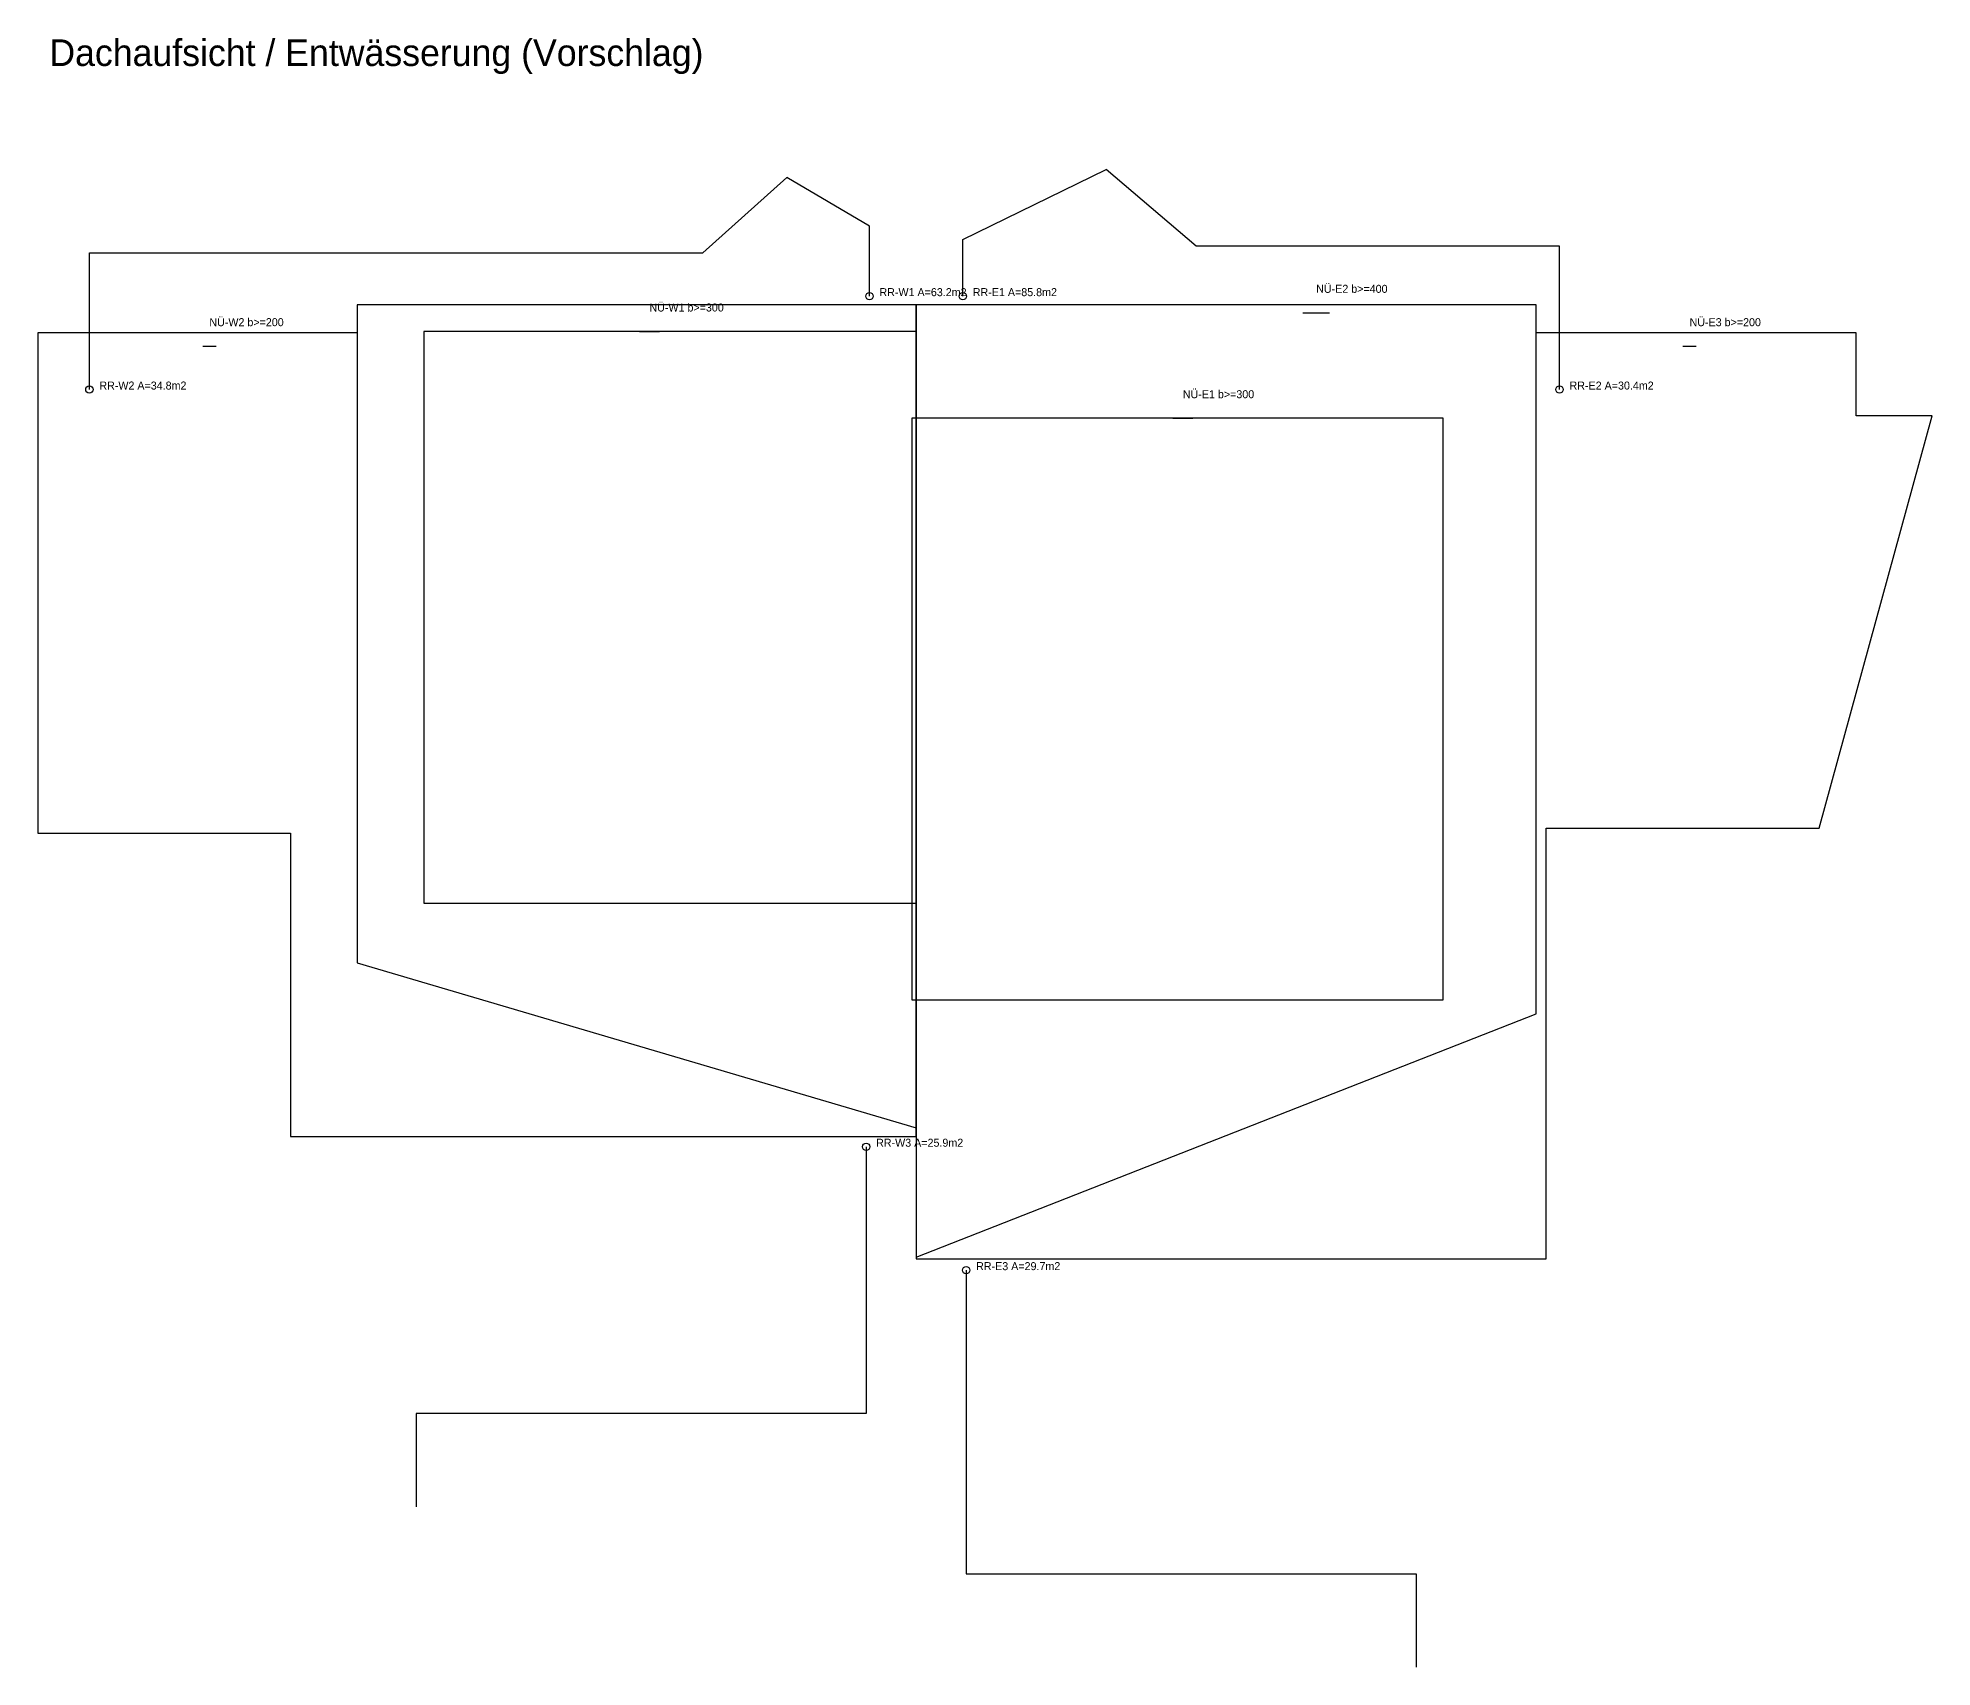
# Model space of a CAD drawing. Header units: metres. Extents: x -13 to 95, y -44 to 4.
# Drawn here: x 66.83 to 95.24, y -20 to 4.42 of the extents above; entities that cross this region are included whole.
import ezdxf

# ---------------------------------------------------------------- set-up
doc = ezdxf.new("R2010")
doc.units = ezdxf.units.M
for name, color, linetype in [('DECKENRAND', 1, 'Continuous'), ('GRUNDLEITUNG_RW', 150, 'Continuous'), ('NOTUEBERLAUF', 1, 'Continuous'), ('RW_VORSCHLAG', 150, 'Continuous'), ('TEXT', 7, 'Continuous')]:
    doc.layers.add(name, color=color, linetype=linetype)

msp = doc.modelspace()

# ---------------------------------------------------------------- linework, layer by layer
at = {"layer": 'DECKENRAND'}
for points in [[(66.828, 0), (66.828, 0), (66.828, -7.5), (66.828, -7.5), (66.828, -7.5), (70.618, -7.5), (70.618, -7.5), (70.618, -7.5), (70.618, -7.5), (70.618, -7.5), (70.618, -7.5), (70.618, -7.5), (70.618, -7.5), (70.618, -7.5), (70.618, -7.5), (70.618, -7.5), (70.618, -7.5), (70.618, -7.5), (70.618, -7.5), (70.618, -7.5), (70.618, -7.5), (70.618, -7.5), (70.618, -12.046), (70.618, -12.046), (70.618, -12.046), (80, -12.046), (80, -12.046), (80, -12.046), (80, -12.046), (80, -12.046), (80, -12.046), (80, -12.046), (80, 0.419), (80, 0.419), (80, 0.419), (71.618, 0.419), (71.618, 0.419), (71.618, 0.419), (71.618, 0.419), (71.618, 0.419), (71.618, 0.419), (71.618, 0.419), (71.618, 0), (71.618, 0), (71.618, 0), (71.618, 0), (71.618, 0), (71.618, 0), (71.618, 0), (71.618, 0), (71.618, 0), (71.618, 0), (71.618, 0), (71.618, 0), (71.618, 0), (71.618, 0), (71.618, 0), (71.618, 0), (71.618, 0), (66.828, 0), (66.828, 0), (66.828, 0)], [(71.618, 0.419), (71.618, 0.419), (71.618, 0.419), (71.618, -9.441), (71.618, -9.441), (71.618, -9.441), (80, -11.916), (80, -11.916), (80, -11.916), (80, -11.916), (80, 0.419), (80, 0.419), (80, 0.419), (71.618, 0.419), (71.618, 0.419)], [(80, -13.882), (80, -13.882), (89.448, -13.882), (89.448, -13.882), (89.448, -13.882), (89.448, -13.882), (89.448, -7.424), (89.448, -7.424), (89.448, -7.424), (89.448, -7.424), (89.448, -7.424), (89.448, -7.424), (89.448, -7.424), (89.448, -7.424), (89.448, -7.424), (89.448, -7.424), (89.448, -7.424), (89.448, -7.424), (89.448, -7.424), (89.448, -7.424), (89.448, -7.424), (89.448, -7.424), (89.448, -7.424), (93.542, -7.424), (93.542, -7.424), (93.542, -7.424), (93.542, -7.424), (95.238, -1.242), (95.238, -1.242), (95.238, -1.242), (95.238, -1.242), (94.1, -1.242), (94.1, -1.242), (94.1, -1.242), (94.1, -1.242), (94.1, -1.242), (94.1, -1.242), (94.1, -1.242), (94.1, -1.242), (94.1, -1.242), (94.1, -1.242), (94.1, -1.242), (94.1, -1.241), (94.1, -1.241), (94.1, -1.241), (94.1, -1.241), (94.1, -1.241), (94.1, -1.241), (94.1, 0), (94.1, 0), (94.1, 0), (94.1, 0), (89.298, 0), (89.298, 0), (89.298, 0), (89.298, 0), (89.298, 0), (89.298, 0), (89.298, 0), (89.298, 0), (89.298, 0), (89.298, 0), (89.298, 0), (89.298, 0), (89.298, 0), (89.298, 0), (89.298, 0), (89.298, 0), (89.298, 0), (89.298, 0.419), (89.298, 0.419), (89.298, 0.419), (89.298, 0.419), (80, 0.419), (80, 0.419), (80, 0.419), (80, 0.419), (80, 0.419), (80, -13.882), (80, -13.882), (80, -13.882)], [(80, -13.857), (80, -13.857), (80, -13.857), (80, -13.857), (89.298, -10.208), (89.298, -10.208), (89.298, -10.208), (89.298, 0.419), (89.298, 0.419), (89.298, 0.419), (89.298, 0.419), (89.298, 0.419), (80, 0.419), (80, 0.419), (80, 0.419), (80, 0.419), (80, 0.419), (80, -13.857)], [(72.619, 0.019), (72.619, 0.019), (72.619, 0.019), (72.619, -8.55), (72.619, -8.55), (72.619, -8.55), (80, -8.55), (80, -8.55), (80, -8.55), (80, -8.55), (80, -8.55), (80, 0.019), (80, 0.019), (80, 0.019), (72.619, 0.019), (72.619, 0.019)], [(79.938, -1.281), (79.938, -1.281), (79.938, -1.281), (79.938, -1.281), (79.938, -10), (79.938, -10), (79.938, -10), (87.907, -10), (87.907, -10), (87.907, -10), (87.907, -10), (87.907, -10), (87.907, -10), (87.907, -1.281), (87.907, -1.281), (87.907, -1.281), (79.938, -1.281), (79.938, -1.281), (79.938, -1.281)]]:
    msp.add_lwpolyline(points, close=True, dxfattribs=at)
at = {"layer": 'GRUNDLEITUNG_RW'}
for points in [[(67.6, -0.85), (67.6, 1.2), (76.8, 1.2), (78.06, 2.33)], [(79.3, 0.55), (79.3, 1.6), (78.06, 2.33)], [(80.7, 0.55), (80.7, 1.4), (82.85, 2.45)], [(89.65, -0.85), (89.65, 1.3), (84.2, 1.3), (82.85, 2.45)], [(79.25, -12.2), (79.25, -16.2), (72.5, -16.2), (72.5, -17.6)], [(80.75, -14.05), (80.75, -18.6), (87.5, -18.6), (87.5, -20)]]:
    msp.add_lwpolyline(points, dxfattribs=at)
at = {"layer": 'NOTUEBERLAUF'}
for points in [[(85.8, 0.3), (86.2, 0.3)], [(75.85, 0.02), (76.15, 0.02)], [(69.3, -0.2), (69.5, -0.2)], [(91.5, -0.2), (91.7, -0.2)], [(83.85, -1.28), (84.15, -1.28)]]:
    msp.add_lwpolyline(points, dxfattribs=at)
at = {"layer": 'RW_VORSCHLAG'}
for centre in [(79.3, 0.55), (80.7, 0.55), (67.6, -0.85), (89.65, -0.85), (79.25, -12.2), (80.75, -14.05)]:
    msp.add_circle(centre, 0.055, dxfattribs=at)

# ---------------------------------------------------------------- texts
at = {"layer": 'NOTUEBERLAUF'}
for s, p in [('NÜ-E2 b>=400', (86, 0.6)), ('NÜ-W1 b>=300', (76, 0.32)), ('NÜ-W2 b>=200', (69.4, 0.1)), ('NÜ-E3 b>=200', (91.6, 0.1)), ('NÜ-E1 b>=300', (84, -0.98))]:
    msp.add_text(s, height=0.12, dxfattribs=at).set_placement(p)
at = {"layer": 'RW_VORSCHLAG'}
for s, p in [('RR-W1 A=63.2m2', (79.45, 0.55)), ('RR-E1 A=85.8m2', (80.85, 0.55)), ('RR-W2 A=34.8m2', (67.75, -0.85)), ('RR-E2 A=30.4m2', (89.8, -0.85)), ('RR-W3 A=25.9m2', (79.4, -12.2)), ('RR-E3 A=29.7m2', (80.9, -14.05))]:
    msp.add_text(s, height=0.12, dxfattribs=at).set_placement(p)
at = {"layer": 'TEXT'}
msp.add_text('Dachaufsicht / Entwässerung (Vorschlag)', height=0.4, dxfattribs=at).set_placement((67, 4))

doc.saveas('drawing.dxf')
